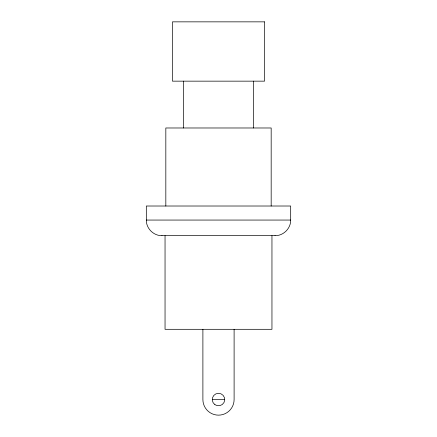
<?xml version="1.0" encoding="UTF-8"?>
<svg xmlns="http://www.w3.org/2000/svg" width="437" height="437" viewBox="0 0 437 437"><rect width="100%" height="100%" fill="white"/><g stroke="black" fill="none" stroke-linecap="round" stroke-linejoin="round"><path stroke-width="0.66" d="M161.99 235.669C153.644 235.893 146.105 228.431 146.329 220.062L146.319 206.013L290.681 206.013L290.681 220.062C290.878 228.431 283.367 235.893 275.01 235.669M146.319 220.062L290.681 220.062M161.925 235.669L275.075 235.669M212.393 399.544L224.607 399.544M271.956 235.669L271.956 329.312L165.044 329.312L165.044 235.669M271.175 206.013L271.175 127.981L165.825 127.981L165.825 206.013M253.618 81.156L253.618 127.981M234.106 329.312L234.106 399.544A15.606 15.606 0 0 1 218.5 415.15A15.606 15.606 0 0 1 202.894 399.544L202.894 329.312M183.382 81.156L183.382 127.981M264.543 21.85L172.457 21.85L172.457 81.156L264.543 81.156L264.543 21.85M214.906 404.646A6.244 6.244 0 0 0 224.716 400.106A6.244 6.244 0 0 0 215.878 393.879A6.244 6.244 0 0 0 214.906 404.646"/></g></svg>
